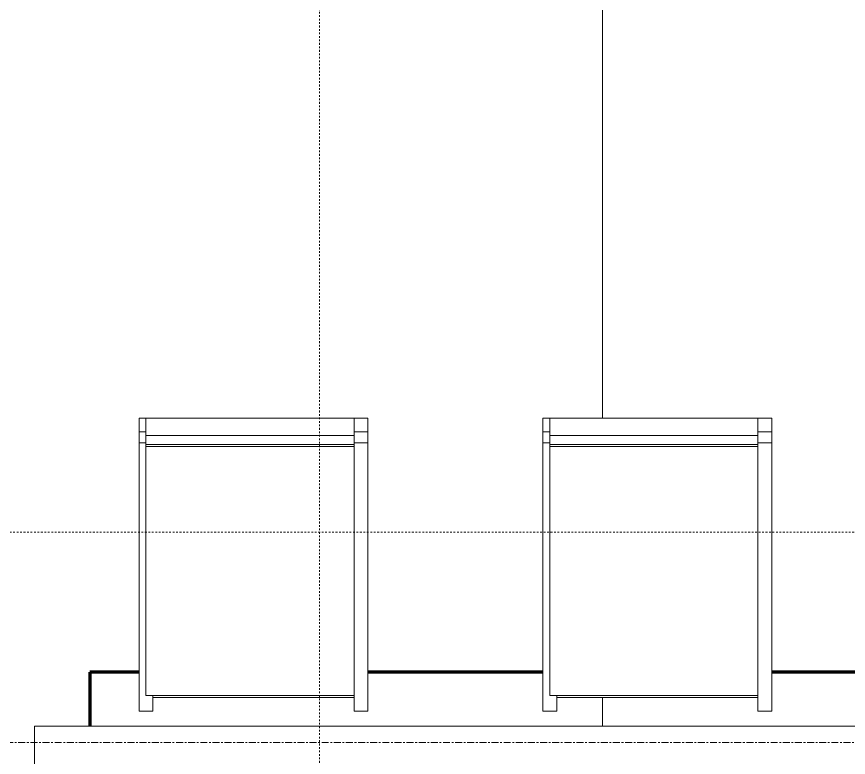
# Model space of a CAD drawing. Header units: inches. Extents: x -4217 to -1814, y 9706 to 12425.
# Drawn here: x -2754.6 to -2694.6, y 11846.1 to 11899.5 of the extents above; entities that cross this region are included whole.
import ezdxf

# ---------------------------------------------------------------- set-up
doc = ezdxf.new("R2010")
doc.units = ezdxf.units.IN
doc.header["$MEASUREMENT"] = 0
for name, pattern in [('Aligning Line 1_8_', [0.25, 0.125, -0.125]), ('Dash', [0.25, 0.125, -0.125]), ('Grid Line 1_2_', [0.875, 0.5, -0.125, 0.125, -0.125])]:
    doc.linetypes.add(name, pattern=pattern)
for name, color, linetype, lineweight in [('A-AREA-1', 130, 'Continuous', 70), ('A-FLOR-1', 10, 'Continuous', 13), ('A-WALL-4', 10, 'Continuous', 13), ('G-ANNO-SYMB-1', 147, 'Aligning Line 1_8_', 9), ('I-FURN-1', 7, 'Continuous', 9), ('Q-CASE-HDLN-1', 7, 'Dash', 9), ('S-GRID-1', 1, 'Grid Line 1_2_', 9)]:
    doc.layers.add(name, color=color, linetype=linetype, lineweight=lineweight)

msp = doc.modelspace()

# ---------------------------------------------------------------- linework, layer by layer
at = {"layer": 'A-AREA-1'}
for p, q in [((-2745.75019, 11852.2644), (-2749.29874, 11852.2644)), ((-2749.29874, 11852.2644), (-2749.29874, 11848.3644)), ((-2716.62887, 11852.2644), (-2729.25019, 11852.2644)), ((-2686.50756, 11852.2644), (-2700.12887, 11852.2644))]:
    msp.add_line(p, q, dxfattribs=at)
at = {"layer": 'A-FLOR-1'}
for p, q in [((-2712.32374, 11870.57888), (-2712.32374, 11956.19243)), ((-2712.32374, 11956.19243), (-2712.32374, 11870.57888)), ((-2712.32374, 11848.3644), (-2712.32374, 11850.44347)), ((-2712.32374, 11850.44347), (-2712.32374, 11848.3644))]:
    msp.add_line(p, q, dxfattribs=at)
at = {"layer": 'A-WALL-4'}
for q in [(-2644.69874, 11848.3644), (-2753.29874, 11842.9894)]:
    msp.add_line((-2753.29874, 11848.3644), q, dxfattribs=at)
at = {"layer": 'G-ANNO-SYMB-1'}
msp.add_line((-2732.74303, 11811.24352), (-2732.74303, 12126.90448), dxfattribs=at)
at = {"layer": 'I-FURN-1'}
for p, q in [((-2745.25019, 11870.57888), (-2745.75019, 11870.57888)), ((-2745.75019, 11870.57888), (-2745.75019, 11869.59407)), ((-2745.25019, 11869.33784), (-2745.25019, 11870.57888)), ((-2730.25019, 11870.57888), (-2745.25019, 11870.57888)), ((-2730.25019, 11870.57888), (-2730.25019, 11869.33784)), ((-2729.25019, 11870.57888), (-2730.25019, 11870.57888)), ((-2729.25019, 11869.59407), (-2729.25019, 11870.57888)), ((-2716.12887, 11870.57888), (-2716.62887, 11870.57888)), ((-2716.62887, 11870.57888), (-2716.62887, 11869.59407)), ((-2716.12887, 11869.33784), (-2716.12887, 11870.57888)), ((-2701.12887, 11870.57888), (-2716.12887, 11870.57888)), ((-2701.12887, 11870.57888), (-2701.12887, 11869.33784)), ((-2700.12887, 11870.57888), (-2701.12887, 11870.57888)), ((-2700.12887, 11869.59407), (-2700.12887, 11870.57888)), ((-2745.75019, 11869.59407), (-2745.25019, 11869.59407)), ((-2745.75019, 11869.59407), (-2745.75019, 11868.79869)), ((-2745.25019, 11868.67299), (-2745.25019, 11869.33784)), ((-2730.25019, 11869.33784), (-2745.25019, 11869.33784)), ((-2730.25019, 11869.59407), (-2729.25019, 11869.59407)), ((-2730.25019, 11869.33784), (-2730.25019, 11868.67299)), ((-2729.25019, 11868.79869), (-2729.25019, 11869.59407)), ((-2716.62887, 11869.59407), (-2716.12887, 11869.59407)), ((-2716.62887, 11869.59407), (-2716.62887, 11868.79869)), ((-2716.12887, 11868.67299), (-2716.12887, 11869.33784)), ((-2701.12887, 11869.33784), (-2716.12887, 11869.33784)), ((-2701.12887, 11869.59407), (-2700.12887, 11869.59407)), ((-2701.12887, 11869.33784), (-2701.12887, 11868.67299)), ((-2700.12887, 11868.79869), (-2700.12887, 11869.59407)), ((-2745.75019, 11868.79869), (-2745.25019, 11868.79869)), ((-2745.75019, 11852.86096), (-2745.75019, 11868.79869)), ((-2730.25019, 11868.79869), (-2729.25019, 11868.79869)), ((-2729.25019, 11868.79869), (-2729.25019, 11852.86096)), ((-2716.62887, 11868.79869), (-2716.12887, 11868.79869)), ((-2716.62887, 11852.86096), (-2716.62887, 11868.79869)), ((-2701.12887, 11868.79869), (-2700.12887, 11868.79869)), ((-2700.12887, 11868.79869), (-2700.12887, 11852.86096)), ((-2745.25019, 11868.67299), (-2730.25019, 11868.67299)), ((-2745.25019, 11868.54445), (-2745.25019, 11868.67299)), ((-2745.25019, 11852.94515), (-2745.25019, 11868.54445)), ((-2745.25019, 11868.54445), (-2730.25019, 11868.54445)), ((-2730.25019, 11868.67299), (-2730.25019, 11868.54445)), ((-2730.25019, 11868.54445), (-2730.25019, 11852.94515)), ((-2716.12887, 11868.67299), (-2701.12887, 11868.67299)), ((-2716.12887, 11868.54445), (-2716.12887, 11868.67299)), ((-2716.12887, 11852.94515), (-2716.12887, 11868.54445)), ((-2716.12887, 11868.54445), (-2701.12887, 11868.54445)), ((-2701.12887, 11868.67299), (-2701.12887, 11868.54445)), ((-2701.12887, 11868.54445), (-2701.12887, 11852.94515)), ((-2745.75019, 11851.36472), (-2745.75019, 11852.86096)), ((-2745.25019, 11850.69248), (-2745.25019, 11852.94515)), ((-2730.25019, 11852.94515), (-2730.25019, 11850.69248)), ((-2729.25019, 11852.86096), (-2729.25019, 11851.36472)), ((-2716.62887, 11851.36472), (-2716.62887, 11852.86096)), ((-2716.12887, 11850.69248), (-2716.12887, 11852.94515)), ((-2701.12887, 11852.94515), (-2701.12887, 11850.69248)), ((-2700.12887, 11852.86096), (-2700.12887, 11851.36472)), ((-2745.75019, 11849.44597), (-2745.75019, 11851.36472)), ((-2729.25019, 11851.36472), (-2729.25019, 11849.44597)), ((-2716.62887, 11849.44597), (-2716.62887, 11851.36472)), ((-2700.12887, 11851.36472), (-2700.12887, 11849.44597)), ((-2745.25019, 11850.59252), (-2745.25019, 11850.69248)), ((-2745.25019, 11850.5799), (-2730.25019, 11850.5799)), ((-2744.75019, 11850.59585), (-2744.75019, 11850.52217)), ((-2744.75019, 11850.52217), (-2744.75019, 11850.44347)), ((-2744.75019, 11850.44347), (-2744.75019, 11849.44597)), ((-2730.25019, 11850.44347), (-2744.75019, 11850.44347)), ((-2730.25019, 11850.69248), (-2730.25019, 11850.59252)), ((-2730.25019, 11850.52217), (-2730.25019, 11850.59252)), ((-2730.25019, 11850.44347), (-2730.25019, 11850.52217)), ((-2730.25019, 11849.44597), (-2730.25019, 11850.44347)), ((-2716.12887, 11850.59252), (-2716.12887, 11850.69248)), ((-2716.12887, 11850.5799), (-2701.12887, 11850.5799)), ((-2715.62887, 11850.59585), (-2715.62887, 11850.52217)), ((-2715.62887, 11850.52217), (-2715.62887, 11850.44347)), ((-2715.62887, 11850.44347), (-2715.62887, 11849.44597)), ((-2701.12887, 11850.44347), (-2715.62887, 11850.44347)), ((-2701.12887, 11850.69248), (-2701.12887, 11850.59252)), ((-2701.12887, 11850.52217), (-2701.12887, 11850.59252)), ((-2701.12887, 11850.44347), (-2701.12887, 11850.52217)), ((-2701.12887, 11849.44597), (-2701.12887, 11850.44347)), ((-2745.75019, 11849.44597), (-2744.75019, 11849.44597)), ((-2730.25019, 11849.44597), (-2729.25019, 11849.44597)), ((-2716.62887, 11849.44597), (-2715.62887, 11849.44597)), ((-2701.12887, 11849.44597), (-2700.12887, 11849.44597))]:
    msp.add_line(p, q, dxfattribs=at)
at = {"layer": 'Q-CASE-HDLN-1'}
msp.add_line((-2644.69874, 11862.3644), (-2759.12374, 11862.3644), dxfattribs=at)
at = {"layer": 'S-GRID-1'}
msp.add_line((-1814.20638, 11847.1894), (-4168.71446, 11847.1894), dxfattribs=at)

doc.saveas('drawing.dxf')
